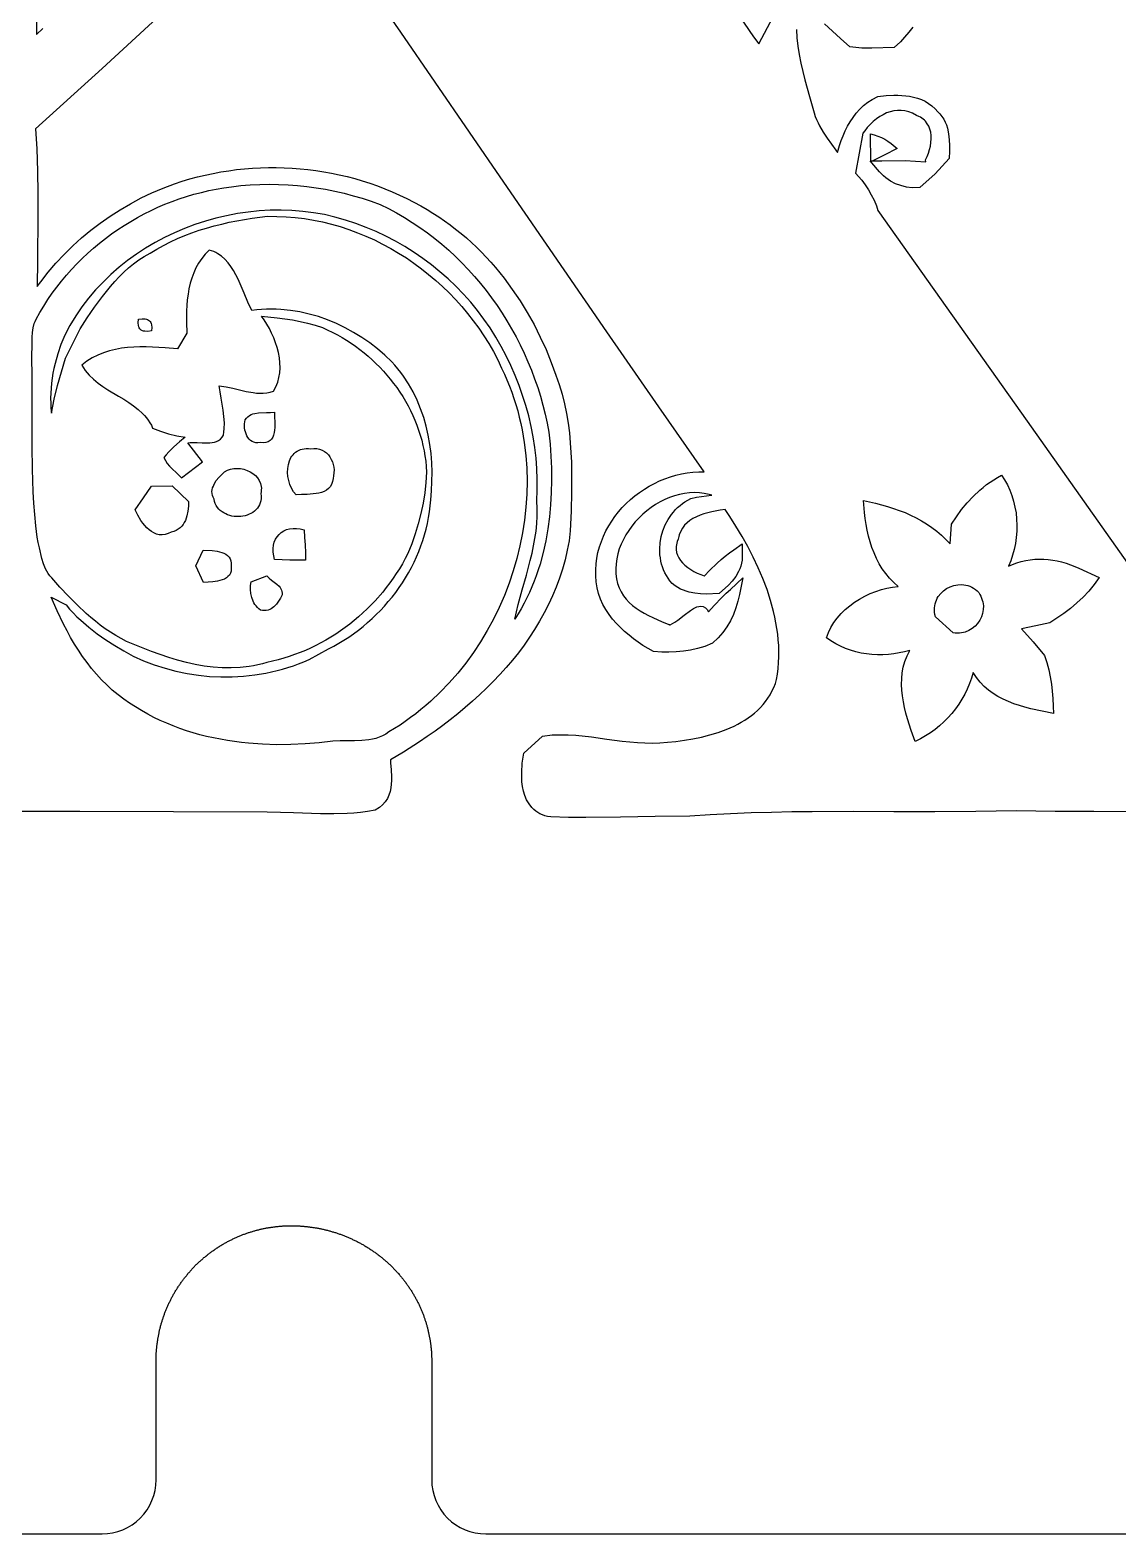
# Model space of a CAD drawing. Extents: x 1 to 4, y 1 to 4.
# Drawn here: x 2.256 to 3.263, y 1 to 2.391 of the extents above; entities that cross this region are included whole.
import ezdxf

# ---------------------------------------------------------------- set-up
doc = ezdxf.new("R2010")
doc.units = 0
doc.layers.add('SMALL', color=18, linetype='CONTINUOUS')

msp = doc.modelspace()

# ---------------------------------------------------------------- linework, layer by layer
at = {"layer": 'SMALL'}
for points in [[(2.264, 2.6229), (2.2617, 2.3865), (2.2676, 2.392)], [(3.3114, 1.6678), (3.2401, 1.6679), (3.2044, 1.6681), (3.1688, 1.6688), (3.1499, 1.6683), (3.131, 1.668), (3.0931, 1.6678), (3.0552, 1.6678), (3.0174, 1.6679), (2.9796, 1.6678), (2.9607, 1.6676), (2.9418, 1.6672), (2.923, 1.6667), (2.9041, 1.6659), (2.8853, 1.6649), (2.8663, 1.6637), (2.8342, 1.6633), (2.8022, 1.6628), (2.7702, 1.6625), (2.7541, 1.6626), (2.7377, 1.663), (2.7348, 1.6635), (2.7323, 1.6642), (2.73, 1.665), (2.7277, 1.666), (2.7257, 1.6672), (2.7238, 1.6685), (2.722, 1.67), (2.7203, 1.6716), (2.7176, 1.675), (2.7154, 1.6788), (2.7137, 1.6827), (2.7124, 1.6869), (2.7116, 1.6912), (2.711, 1.6955), (2.7108, 1.6998), (2.7108, 1.7042), (2.7112, 1.7126), (2.7128, 1.7219), (2.73, 1.7378), (2.7389, 1.739), (2.7463, 1.7391), (2.7537, 1.7389), (2.761, 1.7385), (2.7754, 1.737), (2.7897, 1.735), (2.8039, 1.7332), (2.8109, 1.7324), (2.8179, 1.7318), (2.8248, 1.7314), (2.8318, 1.7313), (2.8387, 1.7315), (2.8458, 1.7321), (2.8535, 1.7329), (2.8613, 1.734), (2.8692, 1.7353), (2.8771, 1.7369), (2.8849, 1.7388), (2.8926, 1.7412), (2.9001, 1.7439), (2.9073, 1.747), (2.9107, 1.7487), (2.914, 1.7506), (2.9173, 1.7525), (2.9204, 1.7546), (2.9234, 1.7568), (2.9263, 1.7591), (2.9291, 1.7616), (2.9317, 1.7642), (2.9342, 1.7669), (2.9365, 1.7698), (2.9386, 1.7728), (2.9406, 1.776), (2.9424, 1.7793), (2.944, 1.7828), (2.9455, 1.7865), (2.9467, 1.7901), (2.9474, 1.7951), (2.9481, 1.8004), (2.9485, 1.8058), (2.9487, 1.811), (2.9487, 1.8163), (2.9486, 1.8216), (2.9482, 1.8269), (2.9477, 1.8321), (2.947, 1.8373), (2.9461, 1.8425), (2.9451, 1.8477), (2.9439, 1.8529), (2.9411, 1.8632), (2.9378, 1.8734), (2.9339, 1.8835), (2.9297, 1.8935), (2.925, 1.9033), (2.92, 1.913), (2.9147, 1.9225), (2.9091, 1.9319), (2.9034, 1.941), (2.8992, 1.9473), (2.8946, 1.9467), (2.8868, 1.9452), (2.8831, 1.9443), (2.8794, 1.9432), (2.8758, 1.942), (2.8725, 1.9406), (2.8693, 1.939), (2.8665, 1.9371), (2.8639, 1.9351), (2.8616, 1.9328), (2.8596, 1.9302), (2.858, 1.9274), (2.8566, 1.924), (2.8561, 1.9223), (2.8556, 1.9199), (2.8548, 1.9178), (2.8543, 1.9162), (2.8539, 1.9146), (2.8537, 1.9131), (2.8537, 1.9117), (2.8537, 1.9104), (2.8541, 1.9076), (2.8549, 1.9051), (2.8561, 1.9026), (2.8577, 1.9002), (2.8596, 1.8979), (2.8619, 1.8958), (2.8644, 1.8937), (2.8672, 1.8918), (2.8702, 1.8901), (2.8733, 1.8886), (2.8765, 1.8872), (2.8797, 1.8861), (2.8801, 1.886), (2.8847, 1.8908), (2.8916, 1.8976), (2.8953, 1.901), (2.8991, 1.9042), (2.903, 1.9073), (2.907, 1.9101), (2.9148, 1.9156), (2.9149, 1.9061), (2.9149, 1.9034), (2.9147, 1.9005), (2.9142, 1.8977), (2.9135, 1.895), (2.9125, 1.8924), (2.9114, 1.8899), (2.9088, 1.8854), (2.9057, 1.8812), (2.9023, 1.8773), (2.8936, 1.8696), (2.8816, 1.8691), (2.8764, 1.8694), (2.871, 1.87), (2.8658, 1.871), (2.863, 1.8717), (2.8604, 1.8727), (2.8578, 1.8738), (2.8552, 1.8752), (2.8527, 1.8768), (2.8501, 1.8789), (2.8479, 1.8814), (2.8462, 1.8838), (2.8447, 1.8863), (2.8433, 1.8889), (2.8421, 1.8915), (2.8411, 1.8942), (2.8402, 1.8969), (2.8396, 1.8997), (2.8391, 1.9025), (2.8387, 1.9054), (2.8385, 1.911), (2.839, 1.9166), (2.84, 1.9223), (2.8415, 1.9277), (2.8436, 1.933), (2.8463, 1.9381), (2.8494, 1.9427), (2.8512, 1.945), (2.8531, 1.9472), (2.8551, 1.9492), (2.8573, 1.9511), (2.8595, 1.9528), (2.8619, 1.9545), (2.8644, 1.956), (2.8674, 1.9574), (2.8725, 1.9587), (2.8772, 1.9595), (2.8863, 1.9605), (2.8866, 1.9605), (2.8843, 1.9612), (2.8798, 1.9622), (2.8753, 1.9627), (2.8707, 1.9629), (2.8661, 1.9627), (2.8614, 1.9621), (2.8568, 1.9612), (2.8523, 1.9599), (2.8477, 1.9584), (2.8433, 1.9565), (2.8389, 1.9543), (2.8347, 1.9518), (2.8306, 1.9491), (2.8266, 1.9461), (2.8229, 1.9429), (2.8193, 1.9394), (2.8159, 1.9358), (2.8127, 1.932), (2.8099, 1.928), (2.8072, 1.9239), (2.8049, 1.9196), (2.8029, 1.9152), (2.8011, 1.9108), (2.7998, 1.9063), (2.7987, 1.9017), (2.7981, 1.8971), (2.7978, 1.8924), (2.7979, 1.8877), (2.7984, 1.8831), (2.7994, 1.8788), (2.8009, 1.8748), (2.8027, 1.8711), (2.8049, 1.8676), (2.8074, 1.8644), (2.8102, 1.8614), (2.8133, 1.8586), (2.8167, 1.8561), (2.8203, 1.8536), (2.8241, 1.8514), (2.8281, 1.8492), (2.8322, 1.8473), (2.8407, 1.8436), (2.8478, 1.8406), (2.8476, 1.8407), (2.8482, 1.8408), (2.8502, 1.8418), (2.8526, 1.8432), (2.8553, 1.8451), (2.8612, 1.8496), (2.867, 1.8539), (2.8699, 1.8558), (2.8728, 1.8572), (2.8746, 1.8577), (2.8765, 1.8579), (2.8786, 1.8576), (2.8808, 1.8565), (2.8825, 1.8548), (2.8836, 1.8528), (2.8836, 1.8528), (2.8888, 1.8585), (2.8961, 1.8661), (2.9, 1.8699), (2.9039, 1.8735), (2.9154, 1.8841), (2.9122, 1.8688), (2.9109, 1.8626), (2.909, 1.8563), (2.9067, 1.8503), (2.9039, 1.8445), (2.9006, 1.8389), (2.8968, 1.8337), (2.8926, 1.8287), (2.8873, 1.8236), (2.8802, 1.8206), (2.8736, 1.8187), (2.867, 1.8173), (2.8604, 1.8163), (2.8538, 1.8157), (2.8471, 1.8154), (2.8405, 1.8154), (2.8327, 1.8159), (2.8229, 1.8217), (2.8186, 1.8247), (2.8143, 1.8278), (2.8101, 1.831), (2.806, 1.8345), (2.8021, 1.8381), (2.7984, 1.842), (2.7948, 1.846), (2.7916, 1.8503), (2.7886, 1.8547), (2.786, 1.8594), (2.7838, 1.8643), (2.7819, 1.8695), (2.7806, 1.8749), (2.7798, 1.8805), (2.7794, 1.886), (2.7793, 1.8916), (2.7797, 1.897), (2.7804, 1.9023), (2.7814, 1.9076), (2.7828, 1.9128), (2.7845, 1.9178), (2.7865, 1.9227), (2.7887, 1.9275), (2.7913, 1.9321), (2.7941, 1.9366), (2.7971, 1.9409), (2.8004, 1.9451), (2.8039, 1.9491), (2.8076, 1.9529), (2.8116, 1.9565), (2.8156, 1.9599), (2.8199, 1.9631), (2.8243, 1.9661), (2.8289, 1.9689), (2.8336, 1.9714), (2.8384, 1.9737), (2.8433, 1.9757), (2.8484, 1.9775), (2.8535, 1.979), (2.8587, 1.9803), (2.864, 1.9812), (2.8693, 1.9819), (2.8746, 1.9822), (2.8798, 1.9822), (2.8377, 2.0424), (2.7897, 2.1115), (2.6942, 2.25), (2.599, 2.3886), (2.5513, 2.4578)], [(2.385, 2.4124), (2.3225, 2.355), (2.2609, 2.2994), (2.2623, 2.2807), (2.2627, 2.2602), (2.263, 2.2396), (2.263, 2.2191), (2.2628, 2.178), (2.2625, 2.1535), (2.2657, 2.158), (2.2726, 2.1667), (2.2798, 2.1751), (2.2874, 2.1832), (2.2954, 2.191), (2.3036, 2.1984), (2.3121, 2.2055), (2.3209, 2.2122), (2.33, 2.2186), (2.3393, 2.2245), (2.3489, 2.2301), (2.3587, 2.2354), (2.3687, 2.2402), (2.379, 2.2446), (2.3894, 2.2486), (2.3965, 2.2509), (2.4036, 2.253), (2.4108, 2.2549), (2.418, 2.2566), (2.4252, 2.2581), (2.4324, 2.2595), (2.4397, 2.2606), (2.447, 2.2616), (2.4544, 2.2623), (2.4617, 2.2629), (2.469, 2.2633), (2.4764, 2.2635), (2.4837, 2.2635), (2.4911, 2.2633), (2.4984, 2.263), (2.5057, 2.2624), (2.513, 2.2617), (2.5203, 2.2608), (2.5276, 2.2596), (2.5348, 2.2583), (2.542, 2.2568), (2.5492, 2.2552), (2.5563, 2.2533), (2.5633, 2.2512), (2.5704, 2.249), (2.5773, 2.2465), (2.5842, 2.2439), (2.591, 2.2411), (2.5978, 2.2381), (2.6045, 2.2349), (2.6111, 2.2316), (2.6176, 2.228), (2.6232, 2.2248), (2.6287, 2.2214), (2.6342, 2.2179), (2.6395, 2.2143), (2.6446, 2.2105), (2.6497, 2.2066), (2.6547, 2.2026), (2.6596, 2.1984), (2.6643, 2.1942), (2.669, 2.1898), (2.6735, 2.1853), (2.6779, 2.1807), (2.6822, 2.1759), (2.6865, 2.1711), (2.6945, 2.1612), (2.7021, 2.1509), (2.7093, 2.1403), (2.716, 2.1294), (2.7222, 2.1183), (2.728, 2.1068), (2.7333, 2.0952), (2.7381, 2.0834), (2.7424, 2.0715), (2.7455, 2.0628), (2.7482, 2.054), (2.7504, 2.0451), (2.7523, 2.0361), (2.7538, 2.0272), (2.755, 2.0181), (2.7558, 2.0091), (2.7564, 2.0001), (2.7568, 1.991), (2.757, 1.9819), (2.7569, 1.9638), (2.7565, 1.9458), (2.7558, 1.9276), (2.7546, 1.9184), (2.7529, 1.9096), (2.7509, 1.9008), (2.7485, 1.8923), (2.7458, 1.8838), (2.7427, 1.8756), (2.7393, 1.8674), (2.7356, 1.8595), (2.7317, 1.8517), (2.7274, 1.844), (2.7228, 1.8365), (2.718, 1.8292), (2.713, 1.822), (2.7077, 1.8149), (2.7022, 1.8081), (2.6965, 1.8013), (2.6906, 1.7947), (2.6845, 1.7883), (2.6782, 1.782), (2.6718, 1.7759), (2.6652, 1.77), (2.6585, 1.7641), (2.6517, 1.7585), (2.6447, 1.7529), (2.6377, 1.7476), (2.6306, 1.7424), (2.6233, 1.7373), (2.6161, 1.7324), (2.6014, 1.723), (2.5893, 1.7158), (2.5895, 1.713), (2.59, 1.7067), (2.5903, 1.7002), (2.5903, 1.6968), (2.5901, 1.6933), (2.5897, 1.6899), (2.589, 1.6866), (2.5879, 1.6832), (2.5865, 1.68), (2.5845, 1.6769), (2.5821, 1.6741), (2.5792, 1.6716), (2.5752, 1.6693), (2.5681, 1.668), (2.5618, 1.6672), (2.5556, 1.6666), (2.5493, 1.6662), (2.5369, 1.6659), (2.5245, 1.666), (2.4998, 1.6668), (2.4876, 1.6672), (2.4754, 1.6675), (2.302, 1.668), (2.1286, 1.6682)], [(2.9075, 2.4105), (2.9254, 2.3843), (2.9302, 2.3781), (2.9434, 2.4029)], [(3.0726, 2.3933), (3.0689, 2.3887), (3.0651, 2.3841), (3.0612, 2.3797), (3.0554, 2.3747), (3.0349, 2.3739), (3.0255, 2.374), (3.0145, 2.3751), (3.0058, 2.3829), (2.9985, 2.3897), (2.9911, 2.3964)], [(2.965, 2.3912), (2.9655, 2.3835), (2.9664, 2.3757), (2.9677, 2.368), (2.9692, 2.3602), (2.9709, 2.3524), (2.9728, 2.3447), (2.9771, 2.3292), (2.9815, 2.314), (2.9825, 2.3109), (2.9836, 2.3079), (2.985, 2.305), (2.9864, 2.3022), (2.9898, 2.2964), (2.9935, 2.2908), (3.0016, 2.2795), (3.003, 2.2774), (3.005, 2.2839), (3.0065, 2.2885), (3.0083, 2.293), (3.0102, 2.2974), (3.0124, 2.3017), (3.0148, 2.3059), (3.0174, 2.3099), (3.0204, 2.3138), (3.0236, 2.3174), (3.0271, 2.3208), (3.031, 2.3239), (3.0352, 2.3266), (3.0404, 2.3292), (3.0481, 2.3301), (3.0552, 2.3305), (3.0588, 2.3305), (3.0625, 2.3303), (3.0662, 2.33), (3.0698, 2.3294), (3.0735, 2.3287), (3.0771, 2.3277), (3.0806, 2.3264), (3.084, 2.3248), (3.0873, 2.3229), (3.0904, 2.3206), (3.0934, 2.3179), (3.0958, 2.3152), (3.0978, 2.3132), (3.0997, 2.3108), (3.1014, 2.3082), (3.1027, 2.3056), (3.1038, 2.3029), (3.1047, 2.3), (3.1057, 2.2946), (3.1063, 2.2892), (3.1066, 2.2839), (3.1068, 2.2788), (3.1064, 2.2719), (3.0935, 2.2578), (3.0792, 2.2452), (3.0721, 2.2448), (3.0668, 2.2455), (3.0617, 2.2468), (3.0568, 2.2486), (3.0522, 2.251), (3.0499, 2.2525), (3.0477, 2.2541), (3.0457, 2.2558), (3.0437, 2.2577), (3.0418, 2.2597), (3.0401, 2.2617), (3.0334, 2.2698), (3.0439, 2.2699), (3.0655, 2.2701), (3.0848, 2.2689), (3.0844, 2.2706), (3.0859, 2.2737), (3.0872, 2.2768), (3.0882, 2.2801), (3.089, 2.2834), (3.0895, 2.2867), (3.0898, 2.29), (3.0897, 2.2932), (3.0893, 2.2962), (3.0886, 2.2991), (3.0875, 2.3017), (3.0861, 2.3041), (3.0843, 2.3064), (3.0834, 2.3074), (3.0823, 2.3083), (3.0811, 2.3092), (3.0797, 2.3101), (3.0782, 2.3108), (3.0762, 2.3117), (3.0723, 2.3138), (3.0689, 2.3152), (3.0654, 2.316), (3.062, 2.3164), (3.0586, 2.3164), (3.0552, 2.316), (3.0519, 2.3152), (3.0485, 2.314), (3.0453, 2.3124), (3.0421, 2.3106), (3.039, 2.3085), (3.0361, 2.306), (3.0333, 2.3034), (3.0306, 2.3005), (3.0282, 2.2975), (3.0264, 2.2952), (3.0196, 2.2584), (3.0256, 2.252), (3.0287, 2.2475), (3.0316, 2.243), (3.0343, 2.2382), (3.0368, 2.2333), (3.039, 2.2282), (3.0404, 2.2237), (3.1784, 2.0289), (3.2475, 1.9312), (3.3168, 1.8337)]]:
    msp.add_lwpolyline(points, dxfattribs=at)
for points in [[(3.0335, 2.2946), (3.0371, 2.2938), (3.0404, 2.2927), (3.0436, 2.2913), (3.0467, 2.2897), (3.0497, 2.2878), (3.0526, 2.2858), (3.0582, 2.2813), (3.0462, 2.2749), (3.0339, 2.2688)], [(2.2614, 2.1232), (2.2648, 2.1294), (2.2685, 2.1355), (2.2723, 2.1415), (2.2764, 2.1473), (2.2806, 2.153), (2.285, 2.1586), (2.2895, 2.164), (2.2942, 2.1693), (2.2991, 2.1745), (2.3041, 2.1795), (2.3092, 2.1843), (2.3145, 2.189), (2.32, 2.1935), (2.3256, 2.1979), (2.3312, 2.2021), (2.3371, 2.2062), (2.343, 2.21), (2.349, 2.2138), (2.3552, 2.2173), (2.3614, 2.2206), (2.3678, 2.2238), (2.3742, 2.2268), (2.3807, 2.2296), (2.3873, 2.2322), (2.394, 2.2346), (2.4007, 2.2368), (2.4075, 2.2388), (2.4144, 2.2406), (2.4213, 2.2422), (2.4282, 2.2436), (2.4352, 2.2448), (2.4423, 2.2457), (2.451, 2.2468), (2.4597, 2.2475), (2.4684, 2.248), (2.4771, 2.2482), (2.4859, 2.248), (2.4946, 2.2477), (2.5033, 2.247), (2.512, 2.2461), (2.5206, 2.2449), (2.5293, 2.2434), (2.5378, 2.2417), (2.5464, 2.2397), (2.5548, 2.2375), (2.5632, 2.2351), (2.5715, 2.2324), (2.5798, 2.2294), (2.5875, 2.2256), (2.595, 2.2216), (2.6023, 2.2173), (2.6096, 2.2128), (2.6166, 2.2081), (2.6235, 2.2031), (2.6303, 2.198), (2.6369, 2.1926), (2.6433, 2.187), (2.6495, 2.1813), (2.6555, 2.1753), (2.6614, 2.1692), (2.6671, 2.1629), (2.6726, 2.1564), (2.6779, 2.1498), (2.683, 2.143), (2.688, 2.1361), (2.6927, 2.129), (2.6972, 2.1218), (2.7015, 2.1145), (2.7056, 2.107), (2.7095, 2.0995), (2.7132, 2.0918), (2.7166, 2.084), (2.7198, 2.0761), (2.7228, 2.0682), (2.7256, 2.0601), (2.7281, 2.052), (2.7304, 2.0438), (2.7325, 2.0355), (2.7343, 2.0272), (2.7359, 2.0188), (2.737, 2.0078), (2.7378, 1.9966), (2.7383, 1.9854), (2.7384, 1.9742), (2.7382, 1.9629), (2.7376, 1.9517), (2.7366, 1.9405), (2.7351, 1.9294), (2.7332, 1.9184), (2.7308, 1.9075), (2.7278, 1.8967), (2.7261, 1.8914), (2.7243, 1.8861), (2.7223, 1.8809), (2.7202, 1.8757), (2.718, 1.8706), (2.7156, 1.8656), (2.713, 1.8606), (2.7103, 1.8556), (2.7074, 1.8508), (2.7044, 1.846), (2.7076, 1.8596), (2.7113, 1.8731), (2.7151, 1.8866), (2.7187, 1.9001), (2.7204, 1.9069), (2.7218, 1.9137), (2.7231, 1.9205), (2.7241, 1.9274), (2.7248, 1.9343), (2.7251, 1.9413), (2.7251, 1.9483), (2.7247, 1.9554), (2.7251, 1.9653), (2.7252, 1.9752), (2.7248, 1.9851), (2.7241, 1.9949), (2.7229, 2.0047), (2.7214, 2.0145), (2.7195, 2.0242), (2.7173, 2.0338), (2.7147, 2.0434), (2.7117, 2.0528), (2.7084, 2.0621), (2.7047, 2.0713), (2.7008, 2.0804), (2.6965, 2.0893), (2.6919, 2.0981), (2.687, 2.1067), (2.6816, 2.1152), (2.6759, 2.1234), (2.6699, 2.1314), (2.6636, 2.1391), (2.6569, 2.1466), (2.65, 2.1538), (2.6427, 2.1607), (2.6352, 2.1672), (2.6274, 2.1735), (2.6194, 2.1795), (2.6112, 2.1851), (2.6027, 2.1904), (2.594, 2.1954), (2.5851, 2.2), (2.576, 2.2043), (2.5668, 2.2082), (2.5574, 2.2119), (2.5478, 2.215), (2.538, 2.2177), (2.5282, 2.22), (2.5183, 2.2217), (2.5083, 2.223), (2.4982, 2.2238), (2.4881, 2.2241), (2.478, 2.224), (2.4678, 2.2234), (2.4577, 2.2224), (2.4477, 2.2209), (2.4377, 2.219), (2.4278, 2.2167), (2.4181, 2.214), (2.4084, 2.2108), (2.3989, 2.2073), (2.3896, 2.2033), (2.3804, 2.1989), (2.3715, 2.1942), (2.3628, 2.189), (2.3543, 2.1835), (2.3461, 2.1776), (2.3382, 2.1713), (2.3306, 2.1647), (2.3234, 2.1577), (2.3165, 2.1504), (2.31, 2.1427), (2.3038, 2.1346), (2.2981, 2.1263), (2.2928, 2.1176), (2.288, 2.1086), (2.2845, 2.0999), (2.2815, 2.0912), (2.279, 2.0823), (2.278, 2.0778), (2.2771, 2.0733), (2.2763, 2.0687), (2.2757, 2.0642), (2.2753, 2.0596), (2.275, 2.055), (2.2749, 2.0504), (2.275, 2.0457), (2.2752, 2.0411), (2.2756, 2.0364), (2.2783, 2.0493), (2.2814, 2.062), (2.2849, 2.0747), (2.2887, 2.0872), (2.2955, 2.1008), (2.3021, 2.1145), (2.3088, 2.1245), (2.3156, 2.1344), (2.3228, 2.1442), (2.3265, 2.149), (2.3303, 2.1536), (2.3343, 2.1582), (2.3384, 2.1625), (2.3427, 2.1667), (2.3471, 2.1708), (2.3517, 2.1746), (2.3566, 2.1781), (2.3616, 2.1814), (2.3669, 2.1845), (2.3731, 2.1882), (2.3794, 2.1916), (2.3858, 2.1948), (2.3924, 2.1978), (2.399, 2.2006), (2.4057, 2.2031), (2.4124, 2.2055), (2.4193, 2.2076), (2.4262, 2.2096), (2.4332, 2.2113), (2.4402, 2.2129), (2.4472, 2.2144), (2.4543, 2.2156), (2.4614, 2.2167), (2.4757, 2.2185), (2.4842, 2.2184), (2.4928, 2.2181), (2.5013, 2.2174), (2.5097, 2.2163), (2.5181, 2.2149), (2.5264, 2.2132), (2.5347, 2.2112), (2.5428, 2.2089), (2.5509, 2.2062), (2.5589, 2.2033), (2.5667, 2.2001), (2.5745, 2.1966), (2.5821, 2.1928), (2.5896, 2.1887), (2.5969, 2.1844), (2.6041, 2.1799), (2.6111, 2.1751), (2.618, 2.17), (2.6247, 2.1647), (2.6312, 2.1592), (2.6375, 2.1535), (2.6437, 2.1476), (2.6496, 2.1414), (2.6553, 2.1351), (2.6608, 2.1286), (2.666, 2.1219), (2.6711, 2.115), (2.6758, 2.1079), (2.6803, 2.1007), (2.6846, 2.0933), (2.6886, 2.0858), (2.6922, 2.0781), (2.6948, 2.0726), (2.6972, 2.0671), (2.6995, 2.0615), (2.7016, 2.0558), (2.7036, 2.0501), (2.7054, 2.0444), (2.7071, 2.0386), (2.7086, 2.0328), (2.7099, 2.0269), (2.7112, 2.0211), (2.7122, 2.0152), (2.7132, 2.0093), (2.7146, 1.9974), (2.7155, 1.9854), (2.7158, 1.9734), (2.7155, 1.9614), (2.7147, 1.9494), (2.7134, 1.9375), (2.7116, 1.9256), (2.7092, 1.9138), (2.7063, 1.9021), (2.703, 1.8905), (2.6991, 1.8791), (2.6948, 1.8679), (2.69, 1.8568), (2.6847, 1.846), (2.6789, 1.8354), (2.6728, 1.8251), (2.6661, 1.8151), (2.6591, 1.8053), (2.6516, 1.796), (2.6437, 1.7869), (2.6353, 1.7783), (2.6266, 1.7701), (2.6221, 1.7661), (2.6175, 1.7623), (2.6128, 1.7585), (2.608, 1.7549), (2.6031, 1.7514), (2.5982, 1.748), (2.5931, 1.7447), (2.5879, 1.7416), (2.585, 1.7397), (2.582, 1.7381), (2.579, 1.7368), (2.5759, 1.7357), (2.5727, 1.7349), (2.5695, 1.7343), (2.5629, 1.7336), (2.5562, 1.7334), (2.5494, 1.7334), (2.5427, 1.7334), (2.5361, 1.7332), (2.5233, 1.7317), (2.5103, 1.7306), (2.4973, 1.7299), (2.4842, 1.7298), (2.4711, 1.7302), (2.458, 1.7312), (2.4515, 1.7318), (2.445, 1.7327), (2.4385, 1.7337), (2.4321, 1.7348), (2.4257, 1.7361), (2.4193, 1.7375), (2.413, 1.7391), (2.4067, 1.7409), (2.4005, 1.7428), (2.3944, 1.7449), (2.3883, 1.7472), (2.3823, 1.7497), (2.3764, 1.7523), (2.3705, 1.7551), (2.3648, 1.7581), (2.3591, 1.7613), (2.3535, 1.7647), (2.348, 1.7683), (2.3427, 1.772), (2.3374, 1.776), (2.332, 1.7804), (2.3269, 1.7851), (2.322, 1.7899), (2.3173, 1.795), (2.3128, 1.8003), (2.3086, 1.8057), (2.3045, 1.8113), (2.3006, 1.8171), (2.2969, 1.8229), (2.2934, 1.8289), (2.2901, 1.835), (2.2869, 1.8412), (2.2809, 1.8537), (2.2755, 1.8664), (2.2893, 1.8591), (2.2925, 1.8553), (2.2959, 1.8517), (2.2993, 1.8482), (2.3029, 1.8449), (2.3103, 1.8384), (2.318, 1.8324), (2.3261, 1.8268), (2.3344, 1.8215), (2.3428, 1.8165), (2.3514, 1.8117), (2.361, 1.8075), (2.3708, 1.8037), (2.3808, 1.8005), (2.3909, 1.7978), (2.4012, 1.7956), (2.4116, 1.794), (2.422, 1.793), (2.4325, 1.7925), (2.443, 1.7925), (2.4535, 1.7931), (2.4639, 1.7943), (2.4742, 1.796), (2.4793, 1.7971), (2.4844, 1.7983), (2.4895, 1.7997), (2.4945, 1.8012), (2.4995, 1.8029), (2.5044, 1.8047), (2.5093, 1.8066), (2.5141, 1.8087), (2.5321, 1.8184), (2.5369, 1.8209), (2.5416, 1.8236), (2.5463, 1.8264), (2.5509, 1.8294), (2.5553, 1.8325), (2.5597, 1.8358), (2.564, 1.8392), (2.5682, 1.8427), (2.5723, 1.8464), (2.5762, 1.8501), (2.5801, 1.854), (2.5838, 1.858), (2.5874, 1.8621), (2.5909, 1.8664), (2.5942, 1.8707), (2.5974, 1.8751), (2.6004, 1.8796), (2.6034, 1.8842), (2.6061, 1.8889), (2.6087, 1.8937), (2.6112, 1.8986), (2.6135, 1.9035), (2.6156, 1.9085), (2.6176, 1.9136), (2.6194, 1.9187), (2.621, 1.9239), (2.6224, 1.9292), (2.6236, 1.9345), (2.6247, 1.9399), (2.6255, 1.9453), (2.6262, 1.9507), (2.6266, 1.9562), (2.6274, 1.9647), (2.6278, 1.9733), (2.6279, 1.9819), (2.6276, 1.9905), (2.6269, 1.999), (2.6259, 2.0075), (2.6244, 2.016), (2.6225, 2.0243), (2.6201, 2.0325), (2.6173, 2.0405), (2.6141, 2.0484), (2.6104, 2.056), (2.6061, 2.0635), (2.6014, 2.0706), (2.5989, 2.0741), (2.5962, 2.0775), (2.5934, 2.0808), (2.5905, 2.084), (2.5841, 2.0901), (2.5773, 2.0959), (2.5702, 2.1013), (2.5629, 2.1064), (2.5553, 2.1111), (2.5475, 2.1154), (2.5394, 2.1193), (2.5312, 2.1227), (2.5228, 2.1257), (2.5142, 2.1281), (2.5055, 2.1301), (2.4968, 2.1315), (2.4879, 2.1323), (2.4835, 2.1326), (2.479, 2.1326), (2.4746, 2.1325), (2.4701, 2.1323), (2.4657, 2.1319), (2.4612, 2.1314), (2.4575, 2.1391), (2.4539, 2.1475), (2.4503, 2.156), (2.4483, 2.1602), (2.4463, 2.1644), (2.4441, 2.1683), (2.4417, 2.1721), (2.4391, 2.1755), (2.4362, 2.1787), (2.4331, 2.1815), (2.4296, 2.1839), (2.4278, 2.1849), (2.4258, 2.1858), (2.4238, 2.1866), (2.4217, 2.1872), (2.4179, 2.1834), (2.4147, 2.1794), (2.4118, 2.1752), (2.4093, 2.1707), (2.4073, 2.1661), (2.4055, 2.1614), (2.4041, 2.1565), (2.4029, 2.1515), (2.4021, 2.1464), (2.4014, 2.1413), (2.401, 2.1361), (2.4007, 2.1309), (2.4006, 2.1205), (2.401, 2.1104), (2.3924, 2.0958), (2.3809, 2.0967), (2.3693, 2.0974), (2.3634, 2.0976), (2.3576, 2.0977), (2.3518, 2.0975), (2.3461, 2.0971), (2.3404, 2.0964), (2.3348, 2.0954), (2.3293, 2.0941), (2.3239, 2.0923), (2.3186, 2.0901), (2.3135, 2.0875), (2.3085, 2.0844), (2.3037, 2.0807), (2.3052, 2.0782), (2.3069, 2.0759), (2.3086, 2.0737), (2.3105, 2.0717), (2.3145, 2.0678), (2.3188, 2.0643), (2.3233, 2.061), (2.328, 2.058), (2.3377, 2.0522), (2.3425, 2.0494), (2.3472, 2.0464), (2.3517, 2.0433), (2.356, 2.0399), (2.3599, 2.0362), (2.3618, 2.0342), (2.3635, 2.0322), (2.3652, 2.03), (2.3667, 2.0276), (2.3681, 2.0252), (2.3693, 2.0226), (2.3766, 2.0198), (2.384, 2.0174), (2.3916, 2.0155), (2.3993, 2.0142), (2.3941, 2.0098), (2.389, 2.0053), (2.3842, 2.0005), (2.3819, 1.998), (2.3798, 1.9953), (2.3811, 1.9925), (2.3828, 1.9899), (2.3848, 1.9875), (2.387, 1.9852), (2.3916, 1.9809), (2.3939, 1.9788), (2.396, 1.9765), (2.4155, 1.9914), (2.4018, 2.0089), (2.4039, 2.0092), (2.4061, 2.0094), (2.4106, 2.0093), (2.4152, 2.0091), (2.4199, 2.0089), (2.4221, 2.009), (2.4243, 2.0092), (2.4264, 2.0096), (2.4284, 2.0103), (2.4303, 2.0112), (2.432, 2.0125), (2.4336, 2.0141), (2.4349, 2.0161), (2.4353, 2.019), (2.4356, 2.0219), (2.4357, 2.0276), (2.4353, 2.0334), (2.4347, 2.0391), (2.4328, 2.0504), (2.4318, 2.0561), (2.431, 2.0618), (2.4372, 2.0609), (2.4435, 2.0595), (2.4498, 2.058), (2.456, 2.0565), (2.4623, 2.0554), (2.4655, 2.055), (2.4686, 2.0548), (2.4717, 2.0549), (2.4749, 2.0552), (2.478, 2.0558), (2.4811, 2.0567), (2.4833, 2.0607), (2.485, 2.065), (2.4862, 2.0694), (2.487, 2.0738), (2.4872, 2.0784), (2.4871, 2.083), (2.4866, 2.0877), (2.4857, 2.0924), (2.4845, 2.097), (2.4831, 2.1016), (2.4814, 2.106), (2.4794, 2.1104), (2.4773, 2.1146), (2.475, 2.1187), (2.4726, 2.1226), (2.4701, 2.1262), (2.4844, 2.1246), (2.4915, 2.1237), (2.4986, 2.1226), (2.5057, 2.1213), (2.5127, 2.1197), (2.5196, 2.1178), (2.5265, 2.1156), (2.5403, 2.1088), (2.5446, 2.1063), (2.5488, 2.1038), (2.5529, 2.1011), (2.557, 2.0983), (2.561, 2.0953), (2.5649, 2.0923), (2.5686, 2.0891), (2.5723, 2.0858), (2.5759, 2.0824), (2.5794, 2.0789), (2.5828, 2.0753), (2.5861, 2.0716), (2.5892, 2.0678), (2.5923, 2.0639), (2.5952, 2.06), (2.598, 2.0559), (2.6007, 2.0517), (2.6032, 2.0475), (2.6056, 2.0432), (2.6078, 2.0388), (2.61, 2.0344), (2.6119, 2.0299), (2.6137, 2.0253), (2.6154, 2.0207), (2.6169, 2.016), (2.6183, 2.0113), (2.6194, 2.0065), (2.6205, 2.0017), (2.6213, 1.9968), (2.622, 1.9919), (2.6225, 1.987), (2.6228, 1.982), (2.6222, 1.9723), (2.6211, 1.9627), (2.6195, 1.9531), (2.6175, 1.9436), (2.615, 1.9342), (2.6122, 1.9249), (2.609, 1.9157), (2.6055, 1.9066), (2.603, 1.9019), (2.6004, 1.8972), (2.5977, 1.8926), (2.5948, 1.8881), (2.5918, 1.8837), (2.5887, 1.8794), (2.5855, 1.8752), (2.5822, 1.871), (2.5752, 1.863), (2.5677, 1.8554), (2.5599, 1.8482), (2.5558, 1.8447), (2.5517, 1.8414), (2.5474, 1.8382), (2.5431, 1.8351), (2.5387, 1.8321), (2.5342, 1.8293), (2.5296, 1.8266), (2.525, 1.824), (2.5203, 1.8215), (2.5155, 1.8192), (2.5106, 1.817), (2.5057, 1.815), (2.5007, 1.8131), (2.4957, 1.8113), (2.4906, 1.8097), (2.4855, 1.8083), (2.4803, 1.807), (2.4751, 1.8059), (2.4709, 1.8047), (2.4668, 1.8037), (2.4627, 1.8029), (2.4585, 1.8022), (2.4503, 1.8012), (2.4419, 1.8008), (2.4336, 1.801), (2.4253, 1.8016), (2.417, 1.8026), (2.4088, 1.8041), (2.4006, 1.8059), (2.3924, 1.808), (2.3843, 1.8104), (2.3763, 1.8131), (2.3684, 1.8159), (2.3605, 1.819), (2.3452, 1.8254), (2.3401, 1.8281), (2.3351, 1.8309), (2.3302, 1.834), (2.3255, 1.8371), (2.3209, 1.8405), (2.3164, 1.844), (2.312, 1.8476), (2.3077, 1.8513), (2.2994, 1.8591), (2.2913, 1.8672), (2.2835, 1.8756), (2.2759, 1.884), (2.2742, 1.886), (2.2727, 1.8881), (2.2714, 1.8902), (2.2702, 1.8924), (2.2683, 1.897), (2.2668, 1.9019), (2.2645, 1.9118), (2.2635, 1.9167), (2.2624, 1.9216), (2.2612, 1.9321), (2.2603, 1.9426), (2.2595, 1.9531), (2.2589, 1.9636), (2.2582, 1.9846), (2.2578, 2.0057), (2.2578, 2.0478), (2.2578, 2.0689), (2.2576, 2.0899), (2.2577, 2.0983), (2.2578, 2.1068), (2.2581, 2.111), (2.2588, 2.1152), (2.2598, 2.1192), (2.2605, 2.1212)], [(2.3563, 2.1232), (2.3596, 2.1236), (2.3624, 2.1235), (2.3636, 2.1232), (2.3646, 2.1229), (2.3656, 2.1224), (2.3664, 2.1218), (2.367, 2.1211), (2.3676, 2.1202), (2.368, 2.1192), (2.3683, 2.1181), (2.3685, 2.1155), (2.3682, 2.1125), (2.3649, 2.112), (2.3621, 2.1121), (2.3609, 2.1123), (2.3598, 2.1126), (2.3588, 2.1131), (2.358, 2.1137), (2.3574, 2.1145), (2.3568, 2.1153), (2.3564, 2.1163), (2.3561, 2.1174), (2.356, 2.12)], [(2.455, 2.0302), (2.4562, 2.0318), (2.4575, 2.0331), (2.4589, 2.0342), (2.4605, 2.0351), (2.4621, 2.0357), (2.4638, 2.0362), (2.4673, 2.0367), (2.4748, 2.0369), (2.4785, 2.0369), (2.4821, 2.0373), (2.4822, 2.033), (2.4824, 2.0282), (2.4824, 2.0232), (2.4822, 2.0207), (2.4818, 2.0184), (2.4812, 2.0162), (2.4804, 2.0142), (2.4793, 2.0124), (2.478, 2.011), (2.4763, 2.0099), (2.4742, 2.0092), (2.4717, 2.0089), (2.4688, 2.0092), (2.4667, 2.0089), (2.4647, 2.0091), (2.4629, 2.0095), (2.4613, 2.0102), (2.4599, 2.0112), (2.4586, 2.0125), (2.4575, 2.0139), (2.4565, 2.0154), (2.4557, 2.0172), (2.4551, 2.019), (2.4546, 2.0208), (2.4544, 2.0228), (2.4543, 2.0247), (2.4543, 2.0266), (2.4546, 2.0284)], [(2.502, 1.961), (2.4997, 1.9638), (2.4978, 1.9669), (2.4963, 1.9704), (2.4952, 1.974), (2.4944, 1.9777), (2.4942, 1.9815), (2.4943, 1.9852), (2.4949, 1.9888), (2.4959, 1.9922), (2.4973, 1.9953), (2.4982, 1.9967), (2.4992, 1.998), (2.5003, 1.9992), (2.5016, 2.0003), (2.5029, 2.0012), (2.5044, 2.002), (2.506, 2.0027), (2.5077, 2.0032), (2.5096, 2.0035), (2.5115, 2.0036), (2.5136, 2.0036), (2.5158, 2.0033), (2.5186, 2.0036), (2.5213, 2.0036), (2.5238, 2.0031), (2.5261, 2.0022), (2.5283, 2.0011), (2.5302, 1.9996), (2.5319, 1.9979), (2.5334, 1.9959), (2.5346, 1.9937), (2.5356, 1.9914), (2.5364, 1.989), (2.5369, 1.9865), (2.5372, 1.9839), (2.5371, 1.9812), (2.5368, 1.9786), (2.5362, 1.976), (2.5358, 1.9731), (2.5349, 1.9705), (2.5336, 1.9684), (2.532, 1.9666), (2.5302, 1.9652), (2.5281, 1.964), (2.5257, 1.9631), (2.5232, 1.9624), (2.5206, 1.962), (2.5179, 1.9617), (2.5124, 1.9613), (2.507, 1.9612)], [(2.4358, 1.9822), (2.4385, 1.9836), (2.4414, 1.9846), (2.4445, 1.9851), (2.4476, 1.9853), (2.4507, 1.9851), (2.4537, 1.9845), (2.4567, 1.9835), (2.4595, 1.9822), (2.4621, 1.9806), (2.4644, 1.9787), (2.4663, 1.9766), (2.4679, 1.9741), (2.4691, 1.9714), (2.4697, 1.9685), (2.4699, 1.967), (2.4698, 1.9654), (2.4697, 1.9637), (2.4693, 1.962), (2.4696, 1.9597), (2.4696, 1.9575), (2.4693, 1.9554), (2.4689, 1.9535), (2.4682, 1.9517), (2.4673, 1.95), (2.4662, 1.9485), (2.4649, 1.9471), (2.4635, 1.9458), (2.462, 1.9447), (2.4603, 1.9437), (2.4586, 1.9429), (2.4567, 1.9422), (2.4548, 1.9416), (2.4528, 1.9412), (2.4508, 1.941), (2.4487, 1.9408), (2.4467, 1.9408), (2.4446, 1.941), (2.4426, 1.9413), (2.4407, 1.9418), (2.4387, 1.9424), (2.4369, 1.9432), (2.4351, 1.9441), (2.4335, 1.9451), (2.4319, 1.9464), (2.4305, 1.9477), (2.4293, 1.9493), (2.4282, 1.9509), (2.4273, 1.9528), (2.4266, 1.9548), (2.4261, 1.9569), (2.4252, 1.9586), (2.4246, 1.9604), (2.4243, 1.9621), (2.4242, 1.9639), (2.4244, 1.9656), (2.4248, 1.9673), (2.4255, 1.969), (2.4262, 1.9707), (2.4282, 1.974), (2.4306, 1.977), (2.4332, 1.9797)], [(3.1084, 1.9339), (3.113, 1.9406), (3.1179, 1.9472), (3.1231, 1.9535), (3.1287, 1.9595), (3.1346, 1.9651), (3.1377, 1.9677), (3.1409, 1.9703), (3.1442, 1.9727), (3.1476, 1.9749), (3.1511, 1.977), (3.1548, 1.979), (3.1577, 1.9747), (3.1602, 1.9702), (3.1625, 1.9653), (3.1644, 1.9603), (3.166, 1.955), (3.1672, 1.9496), (3.1682, 1.9441), (3.1688, 1.9385), (3.169, 1.9328), (3.1689, 1.9272), (3.1685, 1.9215), (3.1677, 1.9159), (3.1666, 1.9104), (3.1651, 1.9051), (3.1633, 1.8999), (3.1612, 1.8949), (3.1651, 1.8966), (3.1691, 1.8981), (3.1731, 1.8993), (3.1772, 1.9003), (3.1814, 1.9009), (3.1855, 1.9013), (3.1897, 1.9015), (3.1939, 1.9014), (3.198, 1.9011), (3.2022, 1.9005), (3.2063, 1.8998), (3.2104, 1.8988), (3.2145, 1.8976), (3.2185, 1.8963), (3.2225, 1.8947), (3.2264, 1.893), (3.2451, 1.8843), (3.2405, 1.8779), (3.2356, 1.8719), (3.2302, 1.8663), (3.2246, 1.8609), (3.2186, 1.8559), (3.2124, 1.8511), (3.2061, 1.8467), (3.1995, 1.8424), (3.1864, 1.8398), (3.1733, 1.8371), (3.1841, 1.8248), (3.1947, 1.8123), (3.1968, 1.8058), (3.1985, 1.7992), (3.1999, 1.7926), (3.201, 1.7859), (3.2018, 1.7792), (3.2024, 1.7724), (3.2027, 1.7656), (3.2028, 1.7588), (3.1924, 1.7607), (3.1818, 1.7631), (3.1765, 1.7644), (3.1713, 1.766), (3.1661, 1.7677), (3.1611, 1.7697), (3.1562, 1.7719), (3.1515, 1.7744), (3.147, 1.7772), (3.1428, 1.7803), (3.1388, 1.7838), (3.1351, 1.7877), (3.1317, 1.7919), (3.1287, 1.7966), (3.1271, 1.7914), (3.1253, 1.7863), (3.1231, 1.7813), (3.1208, 1.7765), (3.1181, 1.7718), (3.1152, 1.7672), (3.1121, 1.7629), (3.1088, 1.7587), (3.1052, 1.7547), (3.1015, 1.7509), (3.0975, 1.7473), (3.0933, 1.7439), (3.089, 1.7408), (3.0844, 1.7379), (3.0797, 1.7352), (3.0748, 1.7327), (3.0713, 1.743), (3.0679, 1.7536), (3.0664, 1.7589), (3.0651, 1.7642), (3.064, 1.7695), (3.0631, 1.7749), (3.0625, 1.7802), (3.0623, 1.7856), (3.0624, 1.7909), (3.0629, 1.7962), (3.0639, 1.8015), (3.0654, 1.8067), (3.0674, 1.8119), (3.07, 1.817), (3.0651, 1.8157), (3.0601, 1.8147), (3.0551, 1.8139), (3.0501, 1.8133), (3.045, 1.813), (3.04, 1.813), (3.0349, 1.8133), (3.0299, 1.8138), (3.0249, 1.8146), (3.02, 1.8157), (3.0152, 1.8171), (3.0105, 1.8188), (3.0058, 1.8208), (3.0014, 1.8232), (2.997, 1.8258), (2.9929, 1.8288), (2.9947, 1.8336), (2.9969, 1.8383), (2.9997, 1.8427), (3.0028, 1.8469), (3.0063, 1.851), (3.0102, 1.8547), (3.0143, 1.8582), (3.0188, 1.8615), (3.0234, 1.8644), (3.0283, 1.8671), (3.0333, 1.8695), (3.0384, 1.8715), (3.0436, 1.8732), (3.0488, 1.8745), (3.054, 1.8754), (3.0592, 1.876), (3.055, 1.8798), (3.0511, 1.8838), (3.0476, 1.8881), (3.0444, 1.8926), (3.0416, 1.8972), (3.0391, 1.9021), (3.0368, 1.9071), (3.0348, 1.9122), (3.0331, 1.9174), (3.0317, 1.9227), (3.0304, 1.9281), (3.0294, 1.9336), (3.0285, 1.9391), (3.0279, 1.9446), (3.027, 1.9556), (3.0383, 1.9531), (3.0438, 1.9517), (3.0493, 1.9501), (3.0548, 1.9484), (3.0602, 1.9465), (3.0655, 1.9444), (3.0707, 1.9421), (3.0757, 1.9396), (3.0807, 1.9369), (3.0855, 1.934), (3.0902, 1.9308), (3.0948, 1.9274), (3.0992, 1.9237), (3.1034, 1.9197), (3.1074, 1.9155)], [(2.3683, 1.969), (2.3874, 1.9692), (2.4026, 1.9548), (2.4025, 1.9504), (2.402, 1.9459), (2.4011, 1.9415), (2.4004, 1.9394), (2.3996, 1.9373), (2.3986, 1.9354), (2.3975, 1.9335), (2.3962, 1.9319), (2.3947, 1.9304), (2.3929, 1.9291), (2.391, 1.928), (2.3889, 1.9271), (2.3865, 1.9265), (2.3836, 1.9251), (2.3808, 1.9242), (2.378, 1.9239), (2.3754, 1.924), (2.3729, 1.9246), (2.3705, 1.9256), (2.3682, 1.9269), (2.366, 1.9285), (2.364, 1.9304), (2.362, 1.9325), (2.3602, 1.9347), (2.3585, 1.9371), (2.3556, 1.9421), (2.3532, 1.947), (2.3607, 1.9581)], [(2.4822, 1.901), (2.4813, 1.9045), (2.4808, 1.908), (2.4808, 1.9112), (2.4812, 1.9143), (2.4819, 1.9172), (2.483, 1.9198), (2.4845, 1.9222), (2.4863, 1.9243), (2.4883, 1.9261), (2.4907, 1.9276), (2.4933, 1.9288), (2.4961, 1.9295), (2.4992, 1.9299), (2.5024, 1.9299), (2.5058, 1.9294), (2.5094, 1.9285), (2.5099, 1.9215), (2.5103, 1.9145), (2.5106, 1.9074), (2.5106, 1.9004), (2.4964, 1.9005)], [(2.4162, 1.9098), (2.4245, 1.9093), (2.429, 1.9087), (2.4312, 1.9082), (2.4334, 1.9076), (2.4353, 1.9069), (2.4371, 1.9059), (2.4387, 1.9048), (2.44, 1.9034), (2.4411, 1.9018), (2.4418, 1.8999), (2.4421, 1.8977), (2.4419, 1.8952), (2.4421, 1.8926), (2.4419, 1.8904), (2.4413, 1.8884), (2.4403, 1.8867), (2.439, 1.8853), (2.4375, 1.8841), (2.4357, 1.883), (2.4337, 1.8822), (2.4316, 1.8816), (2.4294, 1.8811), (2.4249, 1.8804), (2.4163, 1.8798), (2.4092, 1.8953)], [(2.4604, 1.8805), (2.4751, 1.8859), (2.477, 1.8839), (2.4793, 1.882), (2.4842, 1.8783), (2.4863, 1.8763), (2.4873, 1.8752), (2.488, 1.8741), (2.4886, 1.8728), (2.489, 1.8715), (2.4892, 1.87), (2.4891, 1.8685), (2.4876, 1.8654), (2.4858, 1.8625), (2.4838, 1.8598), (2.4816, 1.8574), (2.4803, 1.8564), (2.479, 1.8555), (2.4776, 1.8548), (2.4761, 1.8543), (2.4745, 1.854), (2.4728, 1.8538), (2.471, 1.8539), (2.4691, 1.8543), (2.4676, 1.8555), (2.4662, 1.8568), (2.465, 1.8581), (2.4639, 1.8596), (2.463, 1.8611), (2.4622, 1.8627), (2.461, 1.866), (2.4602, 1.8696), (2.4599, 1.8732), (2.46, 1.8769)], [(3.0936, 1.8481), (3.0931, 1.8502), (3.0928, 1.8523), (3.0927, 1.8543), (3.0927, 1.8563), (3.093, 1.8582), (3.0933, 1.86), (3.0939, 1.8618), (3.0945, 1.8635), (3.0953, 1.8652), (3.0963, 1.8668), (3.0985, 1.8696), (3.1011, 1.8722), (3.104, 1.8743), (3.1073, 1.8759), (3.1107, 1.8771), (3.1143, 1.8778), (3.118, 1.8779), (3.1199, 1.8778), (3.1217, 1.8774), (3.1236, 1.877), (3.1254, 1.8763), (3.1272, 1.8755), (3.129, 1.8746), (3.1307, 1.8734), (3.1324, 1.8721), (3.1337, 1.8705), (3.1347, 1.8688), (3.1357, 1.8671), (3.1364, 1.8654), (3.137, 1.8636), (3.1375, 1.8618), (3.138, 1.8583), (3.1379, 1.8548), (3.1373, 1.8513), (3.1362, 1.848), (3.1347, 1.8449), (3.1327, 1.842), (3.1304, 1.8394), (3.1277, 1.8372), (3.1246, 1.8354), (3.1213, 1.834), (3.1196, 1.8335), (3.1177, 1.8332), (3.1159, 1.833), (3.1139, 1.8329), (3.112, 1.833), (3.1099, 1.8332)]]:
    msp.add_lwpolyline(points, close=True, dxfattribs=at)
msp.add_lwpolyline([(1.125, 1), (2.3225, 1, 0.414214), (2.3725, 1.05), (2.3725, 1.16), (2.3725, 1.1607), (2.3725, 1.1614), (2.3725, 1.1621), (2.3725, 1.1628), (2.3725, 1.1635), (2.3726, 1.1642), (2.3726, 1.1649), (2.3726, 1.1656), (2.3727, 1.1663), (2.3727, 1.167), (2.3727, 1.1677), (2.3728, 1.1684), (2.3728, 1.1691), (2.3729, 1.1698), (2.3729, 1.1705), (2.373, 1.1712), (2.3731, 1.1719), (2.3731, 1.1727), (2.3732, 1.1734), (2.3733, 1.1741), (2.3734, 1.1748), (2.3735, 1.1755), (2.3736, 1.1762), (2.3737, 1.177), (2.3738, 1.1777), (2.3739, 1.1784), (2.374, 1.1791), (2.3741, 1.1798), (2.3742, 1.1806), (2.3743, 1.1813), (2.3745, 1.182), (2.3746, 1.1827), (2.3747, 1.1835), (2.3749, 1.1842), (2.375, 1.1849), (2.3752, 1.1857), (2.3753, 1.1864), (2.3755, 1.1871), (2.3756, 1.1878), (2.3758, 1.1886), (2.376, 1.1893), (2.3762, 1.19), (2.3763, 1.1907), (2.3765, 1.1915), (2.3767, 1.1922), (2.3769, 1.1929), (2.3771, 1.1937), (2.3773, 1.1944), (2.3775, 1.1951), (2.3778, 1.1959), (2.378, 1.1966), (2.3782, 1.1973), (2.3784, 1.198), (2.3787, 1.1988), (2.3789, 1.1995), (2.3791, 1.2002), (2.3794, 1.2009), (2.3797, 1.2017), (2.3799, 1.2024), (2.3802, 1.2031), (2.3804, 1.2038), (2.3807, 1.2046), (2.381, 1.2053), (2.3813, 1.206), (2.3816, 1.2067), (2.3819, 1.2075), (2.3822, 1.2082), (2.3825, 1.2089), (2.3828, 1.2096), (2.3831, 1.2103), (2.3834, 1.211), (2.3837, 1.2118), (2.384, 1.2125), (2.3844, 1.2132), (2.3847, 1.2139), (2.3851, 1.2146), (2.3854, 1.2153), (2.3857, 1.216), (2.3861, 1.2167), (2.3865, 1.2174), (2.3868, 1.2181), (2.3872, 1.2188), (2.3876, 1.2195), (2.388, 1.2202), (2.3883, 1.2209), (2.3887, 1.2216), (2.3891, 1.2223), (2.3895, 1.223), (2.3899, 1.2237), (2.3903, 1.2243), (2.3907, 1.225), (2.3912, 1.2257), (2.3916, 1.2264), (2.392, 1.2271), (2.3924, 1.2277), (2.3929, 1.2284), (2.3933, 1.2291), (2.3938, 1.2297), (2.3942, 1.2304), (2.3947, 1.2311), (2.3951, 1.2317), (2.3956, 1.2324), (2.3961, 1.233), (2.3965, 1.2337), (2.397, 1.2343), (2.3975, 1.235), (2.398, 1.2356), (2.3985, 1.2363), (2.3989, 1.2369), (2.3994, 1.2375), (2.3999, 1.2382), (2.4005, 1.2388), (2.401, 1.2394), (2.4015, 1.24), (2.402, 1.2407), (2.4025, 1.2413), (2.4031, 1.2419), (2.4036, 1.2425), (2.4041, 1.2431), (2.4047, 1.2437), (2.4052, 1.2443), (2.4057, 1.2449), (2.4063, 1.2455), (2.4069, 1.2461), (2.4074, 1.2467), (2.408, 1.2472), (2.4085, 1.2478), (2.4091, 1.2484), (2.4097, 1.249), (2.4103, 1.2495), (2.4108, 1.2501), (2.4114, 1.2506), (2.412, 1.2512), (2.4126, 1.2518), (2.4132, 1.2523), (2.4138, 1.2528), (2.4144, 1.2534), (2.415, 1.2539), (2.4156, 1.2544), (2.4162, 1.255), (2.4168, 1.2555), (2.4175, 1.256), (2.4181, 1.2565), (2.4187, 1.257), (2.4193, 1.2576), (2.42, 1.2581), (2.4206, 1.2586), (2.4212, 1.259), (2.4219, 1.2595), (2.4225, 1.26), (2.4232, 1.2605), (2.4238, 1.261), (2.4245, 1.2614), (2.4251, 1.2619), (2.4258, 1.2624), (2.4264, 1.2628), (2.4271, 1.2633), (2.4278, 1.2637), (2.4284, 1.2642), (2.4291, 1.2646), (2.4298, 1.2651), (2.4304, 1.2655), (2.4311, 1.2659), (2.4318, 1.2663), (2.4325, 1.2668), (2.4332, 1.2672), (2.4338, 1.2676), (2.4345, 1.268), (2.4352, 1.2684), (2.4359, 1.2688), (2.4366, 1.2692), (2.4373, 1.2695), (2.438, 1.2699), (2.4387, 1.2703), (2.4394, 1.2707), (2.4401, 1.271), (2.4408, 1.2714), (2.4415, 1.2718), (2.4422, 1.2721), (2.4429, 1.2724), (2.4436, 1.2728), (2.4443, 1.2731), (2.445, 1.2735), (2.4457, 1.2738), (2.4465, 1.2741), (2.4472, 1.2744), (2.4479, 1.2747), (2.4486, 1.275), (2.4493, 1.2753), (2.45, 1.2756), (2.4508, 1.2759), (2.4515, 1.2762), (2.4522, 1.2765), (2.4529, 1.2768), (2.4537, 1.2771), (2.4544, 1.2773), (2.4551, 1.2776), (2.4558, 1.2778), (2.4566, 1.2781), (2.4573, 1.2784), (2.458, 1.2786), (2.4587, 1.2788), (2.4595, 1.2791), (2.4602, 1.2793), (2.4609, 1.2795), (2.4616, 1.2797), (2.4624, 1.28), (2.4631, 1.2802), (2.4638, 1.2804), (2.4646, 1.2806), (2.4653, 1.2808), (2.466, 1.281), (2.4668, 1.2812), (2.4675, 1.2813), (2.4682, 1.2815), (2.4689, 1.2817), (2.4697, 1.2819), (2.4704, 1.282), (2.4711, 1.2822), (2.4718, 1.2823), (2.4726, 1.2825), (2.4733, 1.2826), (2.474, 1.2828), (2.4748, 1.2829), (2.4755, 1.283), (2.4762, 1.2832), (2.4769, 1.2833), (2.4777, 1.2834), (2.4784, 1.2835), (2.4791, 1.2836), (2.4798, 1.2837), (2.4805, 1.2838), (2.4813, 1.2839), (2.482, 1.284), (2.4827, 1.2841), (2.4834, 1.2842), (2.4841, 1.2843), (2.4848, 1.2844), (2.4856, 1.2844), (2.4863, 1.2845), (2.487, 1.2846), (2.4877, 1.2846), (2.4884, 1.2847), (2.4891, 1.2847), (2.4898, 1.2848), (2.4905, 1.2848), (2.4912, 1.2848), (2.4919, 1.2849), (2.4926, 1.2849), (2.4933, 1.2849), (2.494, 1.285), (2.4947, 1.285), (2.4954, 1.285), (2.4961, 1.285), (2.4968, 1.285), (2.4975, 1.285), (2.4982, 1.285), (2.4989, 1.285), (2.4997, 1.285), (2.5004, 1.285), (2.5011, 1.285), (2.5018, 1.2849), (2.5026, 1.2849), (2.5033, 1.2849), (2.504, 1.2848), (2.5048, 1.2848), (2.5055, 1.2848), (2.5062, 1.2847), (2.507, 1.2847), (2.5077, 1.2846), (2.5084, 1.2846), (2.5092, 1.2845), (2.5099, 1.2844), (2.5107, 1.2844), (2.5114, 1.2843), (2.5122, 1.2842), (2.5129, 1.2841), (2.5136, 1.284), (2.5144, 1.2839), (2.5151, 1.2838), (2.5159, 1.2837), (2.5166, 1.2836), (2.5174, 1.2835), (2.5181, 1.2834), (2.5189, 1.2833), (2.5196, 1.2832), (2.5204, 1.283), (2.5212, 1.2829), (2.5219, 1.2828), (2.5227, 1.2826), (2.5234, 1.2825), (2.5242, 1.2823), (2.5249, 1.2822), (2.5257, 1.282), (2.5264, 1.2819), (2.5272, 1.2817), (2.528, 1.2815), (2.5287, 1.2813), (2.5295, 1.2812), (2.5302, 1.281), (2.531, 1.2808), (2.5318, 1.2806), (2.5325, 1.2804), (2.5333, 1.2802), (2.534, 1.28), (2.5348, 1.2797), (2.5355, 1.2795), (2.5363, 1.2793), (2.5371, 1.2791), (2.5378, 1.2788), (2.5386, 1.2786), (2.5393, 1.2784), (2.5401, 1.2781), (2.5408, 1.2778), (2.5416, 1.2776), (2.5423, 1.2773), (2.5431, 1.2771), (2.5439, 1.2768), (2.5446, 1.2765), (2.5454, 1.2762), (2.5461, 1.2759), (2.5469, 1.2756), (2.5476, 1.2753), (2.5483, 1.275), (2.5491, 1.2747), (2.5498, 1.2744), (2.5506, 1.2741), (2.5513, 1.2738), (2.5521, 1.2735), (2.5528, 1.2731), (2.5535, 1.2728), (2.5543, 1.2724), (2.555, 1.2721), (2.5557, 1.2718), (2.5565, 1.2714), (2.5572, 1.271), (2.5579, 1.2707), (2.5587, 1.2703), (2.5594, 1.2699), (2.5601, 1.2695), (2.5608, 1.2692), (2.5616, 1.2688), (2.5623, 1.2684), (2.563, 1.268), (2.5637, 1.2676), (2.5644, 1.2672), (2.5651, 1.2668), (2.5658, 1.2663), (2.5665, 1.2659), (2.5672, 1.2655), (2.5679, 1.2651), (2.5686, 1.2646), (2.5693, 1.2642), (2.57, 1.2637), (2.5707, 1.2633), (2.5714, 1.2628), (2.5721, 1.2624), (2.5728, 1.2619), (2.5735, 1.2614), (2.5741, 1.261), (2.5748, 1.2605), (2.5755, 1.26), (2.5761, 1.2595), (2.5768, 1.259), (2.5775, 1.2586), (2.5781, 1.2581), (2.5788, 1.2576), (2.5794, 1.257), (2.5801, 1.2565), (2.5807, 1.256), (2.5814, 1.2555), (2.582, 1.255), (2.5827, 1.2544), (2.5833, 1.2539), (2.5839, 1.2534), (2.5845, 1.2528), (2.5852, 1.2523), (2.5858, 1.2518), (2.5864, 1.2512), (2.587, 1.2506), (2.5876, 1.2501), (2.5882, 1.2495), (2.5888, 1.249), (2.5894, 1.2484), (2.59, 1.2478), (2.5906, 1.2472), (2.5912, 1.2467), (2.5918, 1.2461), (2.5923, 1.2455), (2.5929, 1.2449), (2.5935, 1.2443), (2.5941, 1.2437), (2.5946, 1.2431), (2.5952, 1.2425), (2.5957, 1.2419), (2.5963, 1.2413), (2.5968, 1.2407), (2.5974, 1.24), (2.5979, 1.2394), (2.5984, 1.2388), (2.599, 1.2382), (2.5995, 1.2375), (2.6, 1.2369), (2.6005, 1.2363), (2.601, 1.2356), (2.6015, 1.235), (2.602, 1.2343), (2.6025, 1.2337), (2.603, 1.233), (2.6035, 1.2324), (2.604, 1.2317), (2.6044, 1.2311), (2.6049, 1.2304), (2.6054, 1.2297), (2.6059, 1.2291), (2.6063, 1.2284), (2.6068, 1.2277), (2.6072, 1.2271), (2.6077, 1.2264), (2.6081, 1.2257), (2.6085, 1.225), (2.609, 1.2243), (2.6094, 1.2237), (2.6098, 1.223), (2.6102, 1.2223), (2.6106, 1.2216), (2.611, 1.2209), (2.6114, 1.2202), (2.6118, 1.2195), (2.6122, 1.2188), (2.6126, 1.2181), (2.613, 1.2174), (2.6134, 1.2167), (2.6137, 1.216), (2.6141, 1.2153), (2.6144, 1.2146), (2.6148, 1.2139), (2.6152, 1.2132), (2.6155, 1.2125), (2.6158, 1.2118), (2.6162, 1.211), (2.6165, 1.2103), (2.6168, 1.2096), (2.6171, 1.2089), (2.6175, 1.2082), (2.6178, 1.2075), (2.6181, 1.2067), (2.6184, 1.206), (2.6187, 1.2053), (2.619, 1.2046), (2.6192, 1.2038), (2.6195, 1.2031), (2.6198, 1.2024), (2.6201, 1.2017), (2.6203, 1.2009), (2.6206, 1.2002), (2.6208, 1.1995), (2.6211, 1.1988), (2.6213, 1.198), (2.6216, 1.1973), (2.6218, 1.1966), (2.622, 1.1959), (2.6223, 1.1951), (2.6225, 1.1944), (2.6227, 1.1937), (2.6229, 1.1929), (2.6231, 1.1922), (2.6233, 1.1915), (2.6235, 1.1907), (2.6237, 1.19), (2.6239, 1.1893), (2.6241, 1.1886), (2.6242, 1.1878), (2.6244, 1.1871), (2.6246, 1.1864), (2.6247, 1.1857), (2.6249, 1.1849), (2.625, 1.1842), (2.6252, 1.1835), (2.6253, 1.1827), (2.6255, 1.182), (2.6256, 1.1813), (2.6257, 1.1806), (2.6259, 1.1798), (2.626, 1.1791), (2.6261, 1.1784), (2.6262, 1.1777), (2.6263, 1.177), (2.6264, 1.1762), (2.6265, 1.1755), (2.6266, 1.1748), (2.6267, 1.1741), (2.6268, 1.1734), (2.6268, 1.1727), (2.6269, 1.1719), (2.627, 1.1712), (2.627, 1.1705), (2.6271, 1.1698), (2.6272, 1.1691), (2.6272, 1.1684), (2.6273, 1.1677), (2.6273, 1.167), (2.6273, 1.1663), (2.6274, 1.1656), (2.6274, 1.1649), (2.6274, 1.1642), (2.6274, 1.1635), (2.6275, 1.1628), (2.6275, 1.1621), (2.6275, 1.1614), (2.6275, 1.1607), (2.6275, 1.16), (2.6275, 1.05, 0.414214), (2.6775, 1), (3.875, 1)], format="xyb", dxfattribs=at)

doc.saveas('drawing.dxf')
